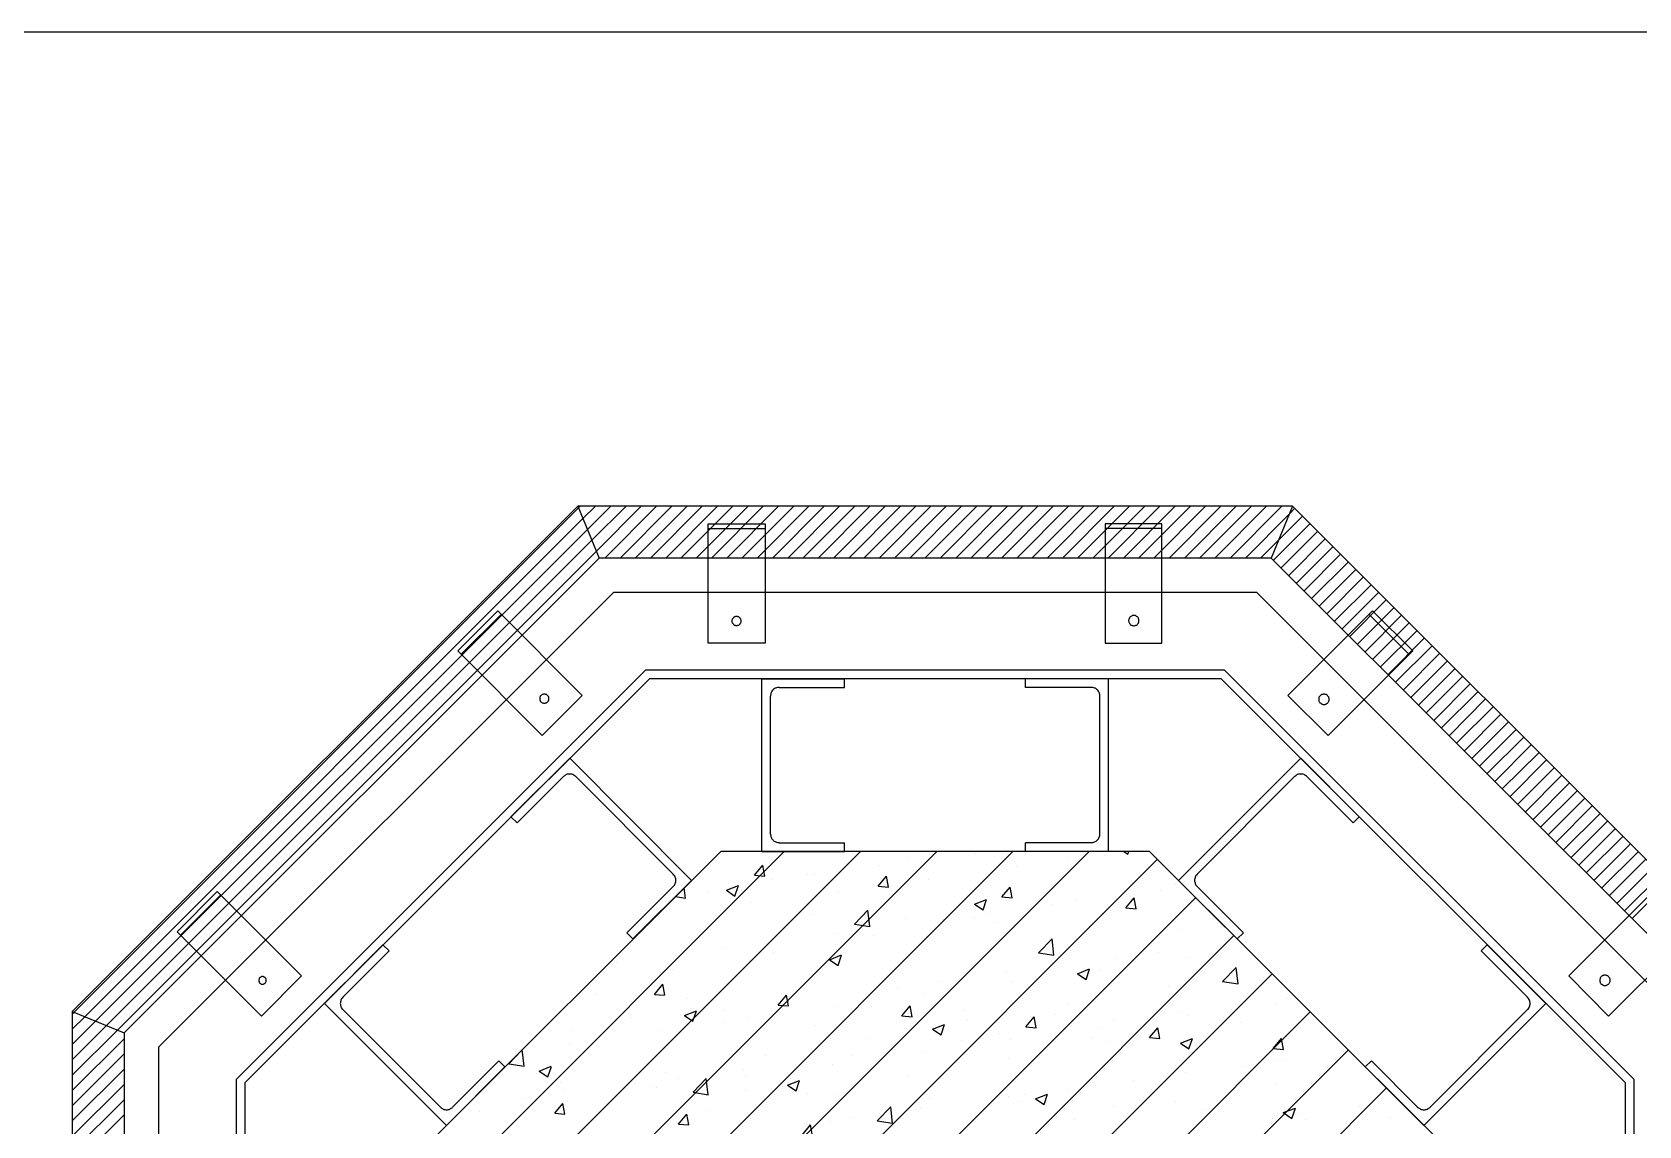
# Model space of a CAD drawing. Header units: metres. Extents: x 0 to 420, y 0 to 297.
# Drawn here: x 190.5 to 246.3, y 259 to 297 of the extents above; entities that cross this region are included whole.
import ezdxf

# ---------------------------------------------------------------- set-up
doc = ezdxf.new("R2010")
doc.units = ezdxf.units.M

msp = doc.modelspace()

# ---------------------------------------------------------------- linework, layer by layer
for p, q in [((420, 297), (0, 297)), ((209.44, 280.52), (191.87, 262.95)), ((191.93, 262.93), (209.47, 280.46)), ((209.44, 280.52), (210.19, 278.72)), ((234.29, 280.52), (209.44, 280.52)), ((209.47, 280.46), (209.53, 280.52)), ((209.62, 280.09), (210.06, 280.52)), ((209.78, 279.71), (210.59, 280.52)), ((209.93, 279.34), (211.12, 280.52)), ((210.09, 278.96), (211.65, 280.52)), ((210.38, 278.72), (212.18, 280.52)), ((210.91, 278.72), (212.71, 280.52)), ((211.44, 278.72), (213.24, 280.52)), ((211.97, 278.72), (213.77, 280.52)), ((212.5, 278.72), (214.3, 280.52)), ((213.03, 278.72), (214.83, 280.52)), ((213.56, 278.72), (215.36, 280.52)), ((214.09, 278.72), (215.89, 280.52)), ((214.62, 278.72), (216.42, 280.52)), ((215.15, 278.72), (216.95, 280.52)), ((215.68, 278.72), (217.48, 280.52)), ((216.21, 278.72), (218.01, 280.52)), ((216.74, 278.72), (218.54, 280.52)), ((217.27, 278.72), (219.07, 280.52)), ((217.8, 278.72), (219.6, 280.52)), ((218.33, 278.72), (220.13, 280.52)), ((218.86, 278.72), (220.66, 280.52)), ((219.39, 278.72), (221.19, 280.52)), ((219.92, 278.72), (221.72, 280.52)), ((220.45, 278.72), (222.25, 280.52)), ((220.98, 278.72), (222.78, 280.52)), ((221.51, 278.72), (223.31, 280.52)), ((222.04, 278.72), (223.84, 280.52)), ((222.58, 278.72), (224.38, 280.52)), ((223.11, 278.72), (224.91, 280.52)), ((223.64, 278.72), (225.44, 280.52)), ((224.17, 278.72), (225.97, 280.52)), ((224.7, 278.72), (226.5, 280.52)), ((225.23, 278.72), (227.03, 280.52)), ((225.76, 278.72), (227.56, 280.52)), ((226.29, 278.72), (228.09, 280.52)), ((226.82, 278.72), (228.62, 280.52)), ((227.35, 278.72), (229.15, 280.52)), ((227.88, 278.72), (229.68, 280.52)), ((228.41, 278.72), (230.21, 280.52)), ((228.94, 278.72), (230.74, 280.52)), ((229.47, 278.72), (231.27, 280.52)), ((230, 278.72), (231.8, 280.52)), ((230.53, 278.72), (232.33, 280.52)), ((231.06, 278.72), (232.86, 280.52)), ((231.59, 278.72), (233.39, 280.52)), ((232.12, 278.72), (233.92, 280.52)), ((234.29, 280.52), (233.55, 278.72)), ((234.18, 280.25), (234.37, 280.45)), ((251.87, 262.95), (234.29, 280.52)), ((192.3, 262.77), (209.62, 280.09)), ((213.98, 275.76), (213.98, 279.91)), ((213.98, 279.91), (215.96, 279.91)), ((215.96, 279.91), (215.96, 275.76)), ((229.75, 279.91), (227.78, 279.91)), ((227.78, 279.91), (227.78, 275.76)), ((229.75, 275.76), (229.75, 279.91)), ((232.65, 278.72), (234.18, 280.25)), ((233.63, 278.64), (234.9, 279.92)), ((233.81, 279.35), (234.64, 280.18)), ((192.68, 262.62), (209.78, 279.71)), ((193.05, 262.46), (209.93, 279.34)), ((213.98, 279.75), (215.96, 279.75)), ((229.75, 279.75), (227.78, 279.75)), ((233.18, 278.72), (233.81, 279.35)), ((233.9, 278.38), (235.17, 279.65)), ((234.16, 278.11), (235.43, 279.39)), ((193.43, 262.3), (210.09, 278.96)), ((234.43, 277.85), (235.7, 279.12)), ((234.69, 277.58), (235.96, 278.85)), ((210.19, 278.72), (193.67, 262.21)), ((233.55, 278.72), (210.19, 278.72)), ((250.07, 262.21), (233.55, 278.72)), ((234.96, 277.32), (236.23, 278.59)), ((235.22, 277.05), (236.49, 278.32)), ((235.49, 276.79), (236.76, 278.06)), ((235.75, 276.52), (237.02, 277.79)), ((210.68, 277.52), (194.87, 261.71)), ((233.05, 277.52), (210.68, 277.52)), ((248.87, 261.71), (233.05, 277.52)), ((236.02, 276.26), (237.29, 277.53)), ((236.28, 275.99), (237.55, 277.26)), ((206.66, 276.88), (205.27, 275.49)), ((206.78, 276.76), (205.38, 275.37)), ((209.6, 273.94), (206.66, 276.88)), ((234.13, 273.94), (237.07, 276.88)), ((236.55, 275.73), (237.82, 277)), ((236.81, 275.46), (238.08, 276.73)), ((236.95, 276.76), (238.35, 275.37)), ((237.07, 276.88), (238.47, 275.49)), ((237.08, 275.2), (238.35, 276.47)), ((237.34, 274.93), (238.62, 276.2)), ((237.61, 274.67), (238.88, 275.94)), ((205.27, 275.49), (208.2, 272.55)), ((215.96, 275.76), (213.98, 275.76)), ((227.78, 275.76), (229.75, 275.76)), ((238.47, 275.49), (235.53, 272.55)), ((237.87, 274.4), (239.15, 275.67)), ((238.14, 274.13), (239.41, 275.41)), ((211.8, 274.82), (197.57, 260.59)), ((231.93, 274.82), (211.8, 274.82)), ((246.17, 260.59), (231.93, 274.82)), ((238.4, 273.87), (239.68, 275.14)), ((238.67, 273.6), (239.94, 274.88)), ((211.93, 274.52), (197.87, 260.47)), ((231.81, 274.52), (211.93, 274.52)), ((215.84, 268.52), (215.84, 274.52)), ((215.84, 274.52), (218.72, 274.52)), ((215.84, 268.52), (215.84, 274.52)), ((215.84, 274.52), (218.72, 274.52)), ((218.72, 274.22), (218.72, 274.52)), ((218.72, 274.22), (218.72, 274.52)), ((225.01, 274.22), (225.01, 274.52)), ((227.89, 274.52), (225.01, 274.52)), ((227.89, 268.52), (227.89, 274.52)), ((245.87, 260.47), (231.81, 274.52)), ((238.93, 273.34), (240.21, 274.61)), ((239.2, 273.07), (240.47, 274.35)), ((208.2, 272.55), (209.6, 273.94)), ((216.14, 269.12), (216.14, 273.92)), ((216.14, 269.12), (216.14, 273.92)), ((216.44, 274.22), (218.72, 274.22)), ((216.44, 274.22), (218.72, 274.22)), ((227.29, 274.22), (225.01, 274.22)), ((227.59, 269.12), (227.59, 273.92)), ((235.53, 272.55), (234.13, 273.94)), ((239.46, 272.81), (240.74, 274.08)), ((239.73, 272.54), (241, 273.82)), ((239.99, 272.28), (241.27, 273.55)), ((240.26, 272.01), (241.53, 273.29)), ((240.52, 271.75), (241.8, 273.02)), ((240.79, 271.48), (242.06, 272.76)), ((241.05, 271.22), (242.33, 272.49)), ((241.32, 270.95), (242.59, 272.23)), ((209.16, 271.76), (207.12, 269.72)), ((213.4, 267.51), (209.16, 271.76)), ((230.33, 267.51), (234.58, 271.76)), ((234.58, 271.76), (236.61, 269.72)), ((241.58, 270.69), (242.86, 271.96)), ((241.85, 270.42), (243.12, 271.7)), ((208.95, 271.12), (207.33, 269.51)), ((212.76, 267.73), (209.37, 271.12)), ((230.97, 267.73), (234.36, 271.12)), ((234.79, 271.12), (236.4, 269.51)), ((242.12, 270.16), (243.39, 271.43)), ((242.38, 269.89), (243.65, 271.17)), ((242.65, 269.63), (243.92, 270.9)), ((242.91, 269.36), (244.18, 270.63)), ((243.18, 269.1), (244.45, 270.37)), ((243.44, 268.83), (244.71, 270.1)), ((243.71, 268.57), (244.98, 269.84)), ((207.33, 269.51), (207.12, 269.72)), ((236.4, 269.51), (236.61, 269.72)), ((243.97, 268.3), (245.24, 269.57)), ((244.24, 268.04), (245.51, 269.31)), ((216.44, 268.82), (218.72, 268.82)), ((216.44, 268.82), (218.72, 268.82)), ((218.72, 268.52), (218.72, 268.82)), ((218.72, 268.52), (218.72, 268.82)), ((225.01, 268.52), (225.01, 268.82)), ((227.29, 268.82), (225.01, 268.82)), ((244.5, 267.77), (245.77, 269.04)), ((244.77, 267.51), (246.04, 268.78)), ((214.41, 268.52), (203.87, 257.98)), ((203.87, 255.77), (216.62, 268.52)), ((203.87, 253.12), (219.27, 268.52)), ((203.87, 250.47), (221.92, 268.52)), ((203.87, 247.82), (224.57, 268.52)), ((203.87, 245.17), (227.22, 268.52)), ((204.14, 242.79), (229.6, 268.25)), ((229.32, 268.52), (214.41, 268.52)), ((215.84, 268.52), (218.72, 268.52)), ((215.84, 268.52), (218.72, 268.52)), ((220.94, 268.31), (220.94, 268.31)), ((223.28, 268.44), (223.28, 268.44)), ((227.89, 268.52), (225.01, 268.52)), ((226.49, 268.3), (226.49, 268.3)), ((227.75, 268.37), (227.75, 268.37)), ((228.42, 268.52), (228.57, 268.42)), ((228.57, 268.42), (228.6, 268.52)), ((239.87, 257.98), (229.32, 268.52)), ((245.03, 267.24), (246.3, 268.51)), ((245.3, 266.98), (246.57, 268.25)), ((215.58, 267.69), (215.87, 268.04)), ((215.58, 267.69), (215.94, 267.66)), ((215.94, 267.66), (215.87, 268.03)), ((217.44, 267.71), (217.44, 267.71)), ((217.67, 267.73), (217.67, 267.73)), ((219.88, 267.31), (220.17, 267.66)), ((219.94, 268.03), (219.94, 268.03)), ((220.24, 267.28), (220.17, 267.66)), ((221.63, 267.56), (221.63, 267.56)), ((224.71, 267.98), (224.71, 267.98)), ((245.56, 266.71), (246.84, 267.98)), ((245.83, 266.45), (247.1, 267.72)), ((195.51, 265.73), (196.91, 267.13)), ((195.63, 265.61), (197.03, 267.01)), ((196.91, 267.13), (199.84, 264.19)), ((212.76, 267.3), (211.15, 265.69)), ((213.4, 267.51), (211.36, 265.48)), ((213.19, 266.9), (213.14, 267.26)), ((213.94, 267.11), (213.94, 267.11)), ((214.61, 267.17), (215.03, 267.33)), ((214.61, 267.17), (214.9, 266.97)), ((214.9, 266.97), (215.03, 267.33)), ((216.16, 267.54), (216.16, 267.54)), ((218.52, 267.11), (218.52, 267.11)), ((219.88, 267.31), (220.24, 267.28)), ((224.18, 266.94), (224.47, 267.28)), ((224.54, 266.91), (224.47, 267.28)), ((229.71, 267.16), (229.71, 267.16)), ((230.23, 267.41), (230.23, 267.41)), ((230.33, 267.51), (232.37, 265.48)), ((230.97, 267.3), (232.58, 265.69)), ((246.83, 267.13), (243.89, 264.19)), ((246.09, 266.18), (247.37, 267.45)), ((205.47, 241.47), (230.93, 266.92)), ((212.84, 266.95), (213.19, 266.9)), ((214.42, 266.46), (214.42, 266.46)), ((215.49, 266.73), (215.49, 266.73)), ((219.06, 265.99), (219.52, 266.48)), ((219.59, 265.91), (219.52, 266.48)), ((223.23, 266.69), (223.65, 266.85)), ((223.23, 266.69), (223.53, 266.49)), ((223.53, 266.49), (223.65, 266.85)), ((224.18, 266.94), (224.54, 266.91)), ((225.92, 266.66), (225.92, 266.66)), ((226.73, 266.81), (226.73, 266.81)), ((228.49, 266.56), (228.78, 266.91)), ((228.49, 266.56), (228.85, 266.53)), ((228.85, 266.53), (228.78, 266.91)), ((230.79, 266.82), (230.79, 266.82)), ((212.41, 266.31), (212.41, 266.31)), ((217.62, 266.33), (217.62, 266.33)), ((219.06, 265.99), (219.59, 265.91)), ((220.82, 266.19), (220.82, 266.19)), ((222.15, 266.16), (222.15, 266.16)), ((223.23, 266.21), (223.23, 266.21)), ((223.65, 266.36), (223.65, 266.36)), ((224.03, 266.06), (224.03, 266.06)), ((224.64, 265.99), (224.64, 265.99)), ((227.23, 265.92), (227.23, 265.92)), ((227.67, 266.37), (227.67, 266.37)), ((198.45, 262.79), (195.51, 265.73)), ((206.8, 240.14), (232.25, 265.6)), ((211.36, 265.48), (211.15, 265.69)), ((216.09, 265.37), (216.09, 265.37)), ((218.36, 265.67), (218.36, 265.67)), ((219.73, 265.61), (219.73, 265.61)), ((221.56, 265.56), (221.56, 265.56)), ((225.46, 265), (225.93, 265.48)), ((225.99, 264.91), (225.93, 265.48)), ((230.43, 265.79), (230.43, 265.79)), ((232.37, 265.48), (232.58, 265.69)), ((245.28, 262.79), (248.22, 265.73)), ((200.64, 263.23), (202.67, 265.27)), ((201.27, 263.45), (202.88, 265.06)), ((202.88, 265.06), (202.67, 265.27)), ((214.59, 265.17), (214.59, 265.17)), ((216.23, 265.01), (216.23, 265.01)), ((218.19, 264.75), (218.61, 264.92)), ((218.44, 265.11), (218.44, 265.11)), ((218.49, 264.55), (218.61, 264.91)), ((225.46, 265), (225.99, 264.91)), ((228.14, 264.79), (228.14, 264.79)), ((229.64, 264.99), (229.64, 264.99)), ((230.72, 264.82), (230.72, 264.82)), ((231.91, 265.29), (231.91, 265.29)), ((240.85, 265.06), (241.06, 265.27)), ((242.46, 263.45), (240.85, 265.06)), ((243.1, 263.23), (241.06, 265.27)), ((208.12, 238.81), (233.58, 264.27)), ((210.8, 264.67), (210.8, 264.67)), ((212.33, 264.31), (212.33, 264.31)), ((212.73, 264.41), (212.73, 264.41)), ((215.41, 264.73), (215.41, 264.73)), ((218.19, 264.75), (218.49, 264.55)), ((224.35, 264.3), (224.35, 264.3)), ((226.81, 264.27), (227.23, 264.44)), ((226.81, 264.27), (227.11, 264.07)), ((227.11, 264.07), (227.23, 264.43)), ((227.6, 264.37), (227.6, 264.37)), ((231.86, 264), (232.33, 264.49)), ((232.4, 263.92), (232.33, 264.49)), ((199.84, 264.19), (198.45, 262.79)), ((212.11, 263.55), (212.4, 263.9)), ((212.47, 263.52), (212.4, 263.9)), ((220.57, 263.8), (220.57, 263.8)), ((222.07, 264), (222.07, 264)), ((224.57, 263.99), (224.57, 263.99)), ((229.98, 263.83), (229.98, 263.83)), ((231.86, 264), (232.4, 263.92)), ((243.89, 264.19), (245.28, 262.79)), ((204.88, 258.99), (200.64, 263.23)), ((210.05, 263.53), (210.05, 263.53)), ((212.11, 263.55), (212.46, 263.52)), ((213.25, 263.4), (213.25, 263.4)), ((216.41, 263.18), (216.7, 263.52)), ((216.41, 263.18), (216.77, 263.15)), ((216.45, 263.26), (216.45, 263.26)), ((216.77, 263.15), (216.7, 263.52)), ((216.78, 263.3), (216.78, 263.3)), ((218.37, 263.12), (218.37, 263.12)), ((219.66, 263.13), (219.66, 263.13)), ((220.71, 262.8), (221, 263.15)), ((221.07, 262.77), (221, 263.15)), ((221.49, 263.57), (221.49, 263.57)), ((226.48, 263.23), (226.48, 263.23)), ((233.72, 263.25), (233.72, 263.25)), ((234.12, 263.42), (234.12, 263.42)), ((238.86, 258.99), (243.1, 263.23)), ((191.87, 262.95), (193.67, 262.21)), ((191.87, 262.95), (191.87, 238.1)), ((191.87, 262.87), (191.93, 262.93)), ((191.87, 262.34), (192.3, 262.77)), ((191.87, 261.81), (192.68, 262.62)), ((204.67, 259.63), (201.27, 263.02)), ((209.45, 237.49), (234.9, 262.94)), ((211.31, 262.73), (211.31, 262.73)), ((213.01, 262.8), (213.01, 262.8)), ((213.15, 262.82), (213.57, 262.98)), ((213.15, 262.82), (213.44, 262.62)), ((213.44, 262.62), (213.57, 262.98)), ((214.51, 263), (214.51, 263)), ((214.52, 262.59), (214.52, 262.59)), ((215.34, 262.73), (215.34, 262.73)), ((220.71, 262.8), (221.07, 262.77)), ((222.86, 262.99), (222.86, 262.99)), ((222.98, 262.63), (222.98, 262.63)), ((225.02, 262.42), (225.31, 262.77)), ((225.38, 262.39), (225.31, 262.77)), ((226.06, 262.86), (226.06, 262.86)), ((228.06, 262.63), (228.06, 262.63)), ((229.26, 262.72), (229.26, 262.72)), ((230.33, 262.92), (230.33, 262.92)), ((230.64, 262.83), (230.64, 262.83)), ((232.47, 262.59), (232.47, 262.59)), ((239.07, 259.63), (242.46, 263.02)), ((191.87, 261.27), (193.05, 262.46)), ((191.87, 260.74), (193.43, 262.3)), ((191.87, 260.21), (193.67, 262.01)), ((193.67, 262.21), (193.67, 238.84)), ((209.22, 262.3), (209.22, 262.3)), ((212.26, 262.31), (212.26, 262.31)), ((217.72, 262.46), (217.72, 262.46)), ((219.48, 262.03), (219.48, 262.03)), ((220.92, 262.32), (220.92, 262.32)), ((221.77, 262.34), (222.19, 262.5)), ((221.77, 262.34), (222.07, 262.14)), ((222.07, 262.14), (222.19, 262.5)), ((224.12, 262.19), (224.12, 262.19)), ((224.5, 261.99), (224.5, 261.99)), ((225.02, 262.42), (225.38, 262.39)), ((226.56, 262.43), (226.56, 262.43)), ((227.33, 262.05), (227.33, 262.05)), ((227.53, 262.38), (227.53, 262.38)), ((229.32, 262.05), (229.61, 262.39)), ((229.32, 262.05), (229.68, 262.02)), ((229.68, 262.02), (229.61, 262.39)), ((230.39, 261.86), (230.81, 262.02)), ((230.69, 261.66), (230.81, 262.02)), ((231.42, 262.51), (231.42, 262.51)), ((233.62, 261.67), (233.91, 262.02)), ((233.98, 261.64), (233.91, 262.02)), ((191.87, 259.68), (193.67, 261.48)), ((194.87, 261.71), (194.87, 239.34)), ((207.04, 261.14), (207.48, 261.6)), ((207.58, 261.06), (207.51, 261.63)), ((209.14, 261.86), (209.14, 261.86)), ((210.77, 236.16), (236.23, 261.62)), ((215.98, 261.43), (215.98, 261.43)), ((218.99, 261.43), (218.99, 261.43)), ((220.5, 261.63), (220.5, 261.63)), ((221.42, 261.57), (221.42, 261.57)), ((222.77, 261.93), (222.77, 261.93)), ((227.92, 261.91), (227.92, 261.91)), ((230.39, 261.86), (230.69, 261.66)), ((230.53, 261.91), (230.53, 261.91)), ((233.62, 261.67), (233.98, 261.64)), ((233.73, 261.78), (233.73, 261.78)), ((191.87, 259.15), (193.67, 260.95)), ((204.88, 258.99), (206.91, 261.03)), ((205.09, 259.63), (206.7, 261.24)), ((206.91, 261.03), (206.7, 261.24)), ((207.04, 261.14), (207.58, 261.06)), ((208.1, 260.88), (208.52, 261.05)), ((208.1, 260.88), (208.4, 260.68)), ((208.4, 260.68), (208.53, 261.04)), ((215.2, 260.93), (215.2, 260.93)), ((218.3, 261.12), (218.3, 261.12)), ((224.42, 261.31), (224.42, 261.31)), ((232.54, 261.06), (232.54, 261.06)), ((233.65, 261.25), (233.65, 261.25)), ((234.04, 261.25), (234.04, 261.25)), ((236.82, 261.03), (237.03, 261.24)), ((238.86, 258.99), (236.82, 261.03)), ((238.64, 259.63), (237.03, 261.24)), ((191.87, 258.62), (193.67, 260.42)), ((197.57, 260.59), (197.57, 240.46)), ((197.87, 260.47), (197.87, 240.58)), ((208.85, 260.48), (208.85, 260.48)), ((211.43, 260.44), (211.43, 260.44)), ((212.06, 260.35), (212.06, 260.35)), ((212.19, 260.31), (212.19, 260.31)), ((212.48, 260.83), (212.48, 260.83)), ((212.93, 260.63), (212.93, 260.63)), ((213.45, 260.15), (213.91, 260.63)), ((213.98, 260.06), (213.91, 260.63)), ((215.27, 260.74), (215.27, 260.74)), ((216.73, 260.4), (217.15, 260.56)), ((216.73, 260.4), (217.03, 260.2)), ((217.03, 260.2), (217.15, 260.56)), ((220.92, 260.71), (220.92, 260.71)), ((227.45, 260.38), (227.45, 260.38)), ((228.75, 260.56), (228.75, 260.56)), ((230.57, 260.83), (230.57, 260.83)), ((233.71, 260.41), (233.71, 260.41)), ((245.87, 240.58), (245.87, 260.47)), ((246.17, 240.46), (246.17, 260.59)), ((191.87, 258.09), (193.67, 259.89)), ((207.64, 259.94), (207.64, 259.94)), ((208.64, 259.42), (208.92, 259.76)), ((208.99, 259.39), (208.92, 259.76)), ((208.99, 260.23), (208.99, 260.23)), ((209.07, 259.86), (209.07, 259.86)), ((212.1, 234.84), (237.55, 260.29)), ((213.45, 260.15), (213.98, 260.06)), ((215.26, 260.21), (215.26, 260.21)), ((217.42, 260.11), (217.42, 260.11)), ((218.46, 260.08), (218.46, 260.08)), ((221.67, 259.94), (221.67, 259.94)), ((224.42, 259.99), (224.42, 259.99)), ((224.87, 259.81), (224.87, 259.81)), ((224.98, 260.06), (224.98, 260.06)), ((225.35, 259.92), (225.77, 260.08)), ((225.35, 259.92), (225.65, 259.72)), ((225.65, 259.72), (225.77, 260.08)), ((226.48, 260.26), (226.48, 260.26)), ((230.21, 259.81), (230.21, 259.81)), ((191.87, 257.56), (193.67, 259.36)), ((206.04, 259.48), (206.04, 259.48)), ((208.64, 259.42), (208.99, 259.39)), ((212.94, 259.04), (213.23, 259.39)), ((213.3, 259.01), (213.23, 259.39)), ((213.92, 259.51), (213.92, 259.51)), ((218.92, 259.26), (218.92, 259.26)), ((219.85, 259.15), (220.32, 259.64)), ((220.38, 259.07), (220.32, 259.64)), ((221.19, 259.56), (221.19, 259.56)), ((221.34, 259.57), (221.34, 259.57)), ((226.71, 259.21), (226.71, 259.21)), ((228.07, 259.67), (228.07, 259.67)), ((231.27, 259.54), (231.27, 259.54)), ((233.58, 259.25), (233.58, 259.25)), ((233.97, 259.44), (234.39, 259.6)), ((233.97, 259.44), (234.27, 259.24)), ((234.27, 259.24), (234.39, 259.6)), ((234.48, 259.4), (234.48, 259.4)), ((234.74, 259.19), (234.74, 259.19)), ((236.61, 259.64), (236.61, 259.64)), ((237.68, 259.26), (237.68, 259.26)), ((212.94, 259.04), (213.3, 259.01)), ((217.24, 258.66), (217.53, 259.01)), ((217.41, 259.07), (217.41, 259.07)), ((217.6, 258.63), (217.53, 259.01)), ((218.23, 259.12), (218.23, 259.12)), ((219.85, 259.15), (220.38, 259.07))]:
    msp.add_line(p, q)
for points in [[(215.12, 276.53), (215.12, 276.55), (215.12, 276.56), (215.11, 276.58), (215.11, 276.59), (215.1, 276.6), (215.09, 276.62), (215.09, 276.63), (215.07, 276.64), (215.06, 276.65), (215.05, 276.66), (215.04, 276.67), (215.02, 276.68), (215.01, 276.68), (214.99, 276.69), (214.98, 276.69), (214.96, 276.69), (214.95, 276.69), (214.93, 276.69), (214.91, 276.68), (214.9, 276.68), (214.89, 276.67), (214.87, 276.66), (214.86, 276.65), (214.85, 276.64), (214.84, 276.63), (214.83, 276.62), (214.82, 276.6), (214.81, 276.59), (214.81, 276.58), (214.8, 276.56), (214.8, 276.55), (214.8, 276.53), (214.8, 276.51), (214.8, 276.5), (214.81, 276.48), (214.81, 276.47), (214.82, 276.45), (214.83, 276.44), (214.84, 276.43), (214.85, 276.42), (214.86, 276.41), (214.87, 276.4), (214.89, 276.39), (214.9, 276.38), (214.91, 276.38), (214.93, 276.37), (214.95, 276.37), (214.96, 276.37), (214.98, 276.37), (214.99, 276.37), (215.01, 276.38), (215.02, 276.38), (215.04, 276.39), (215.05, 276.4), (215.06, 276.41), (215.07, 276.42), (215.09, 276.43), (215.09, 276.44), (215.1, 276.45), (215.11, 276.47), (215.11, 276.48), (215.12, 276.5), (215.12, 276.51), (215.12, 276.53)], [(228.95, 276.54), (228.95, 276.56), (228.95, 276.58), (228.95, 276.6), (228.94, 276.61), (228.93, 276.63), (228.92, 276.64), (228.91, 276.66), (228.9, 276.67), (228.89, 276.68), (228.87, 276.69), (228.86, 276.7), (228.84, 276.71), (228.83, 276.72), (228.81, 276.72), (228.79, 276.72), (228.77, 276.72), (228.76, 276.72), (228.74, 276.72), (228.72, 276.72), (228.71, 276.71), (228.69, 276.7), (228.67, 276.69), (228.66, 276.68), (228.65, 276.67), (228.63, 276.66), (228.62, 276.64), (228.62, 276.63), (228.61, 276.61), (228.6, 276.6), (228.6, 276.58), (228.59, 276.56), (228.59, 276.54), (228.59, 276.53), (228.6, 276.51), (228.6, 276.49), (228.61, 276.48), (228.62, 276.46), (228.62, 276.44), (228.63, 276.43), (228.65, 276.42), (228.66, 276.4), (228.67, 276.39), (228.69, 276.39), (228.71, 276.38), (228.72, 276.37), (228.74, 276.37), (228.76, 276.36), (228.77, 276.36), (228.79, 276.36), (228.81, 276.37), (228.83, 276.37), (228.84, 276.38), (228.86, 276.39), (228.87, 276.39), (228.89, 276.4), (228.9, 276.42), (228.91, 276.43), (228.92, 276.44), (228.93, 276.46), (228.94, 276.48), (228.95, 276.49), (228.95, 276.51), (228.95, 276.53), (228.95, 276.54)], [(208.44, 273.83), (208.44, 273.85), (208.43, 273.86), (208.43, 273.88), (208.42, 273.89), (208.42, 273.91), (208.41, 273.92), (208.4, 273.93), (208.39, 273.94), (208.38, 273.95), (208.37, 273.96), (208.35, 273.97), (208.34, 273.98), (208.32, 273.98), (208.31, 273.99), (208.29, 273.99), (208.28, 273.99), (208.26, 273.99), (208.25, 273.99), (208.23, 273.98), (208.22, 273.98), (208.2, 273.97), (208.19, 273.96), (208.18, 273.95), (208.16, 273.94), (208.15, 273.93), (208.14, 273.92), (208.14, 273.91), (208.13, 273.89), (208.12, 273.88), (208.12, 273.86), (208.12, 273.85), (208.12, 273.83), (208.12, 273.81), (208.12, 273.8), (208.12, 273.78), (208.13, 273.77), (208.14, 273.75), (208.14, 273.74), (208.15, 273.73), (208.16, 273.72), (208.18, 273.71), (208.19, 273.7), (208.2, 273.69), (208.22, 273.68), (208.23, 273.68), (208.25, 273.67), (208.26, 273.67), (208.28, 273.67), (208.29, 273.67), (208.31, 273.67), (208.32, 273.68), (208.34, 273.68), (208.35, 273.69), (208.37, 273.7), (208.38, 273.71), (208.39, 273.72), (208.4, 273.73), (208.41, 273.74), (208.42, 273.75), (208.42, 273.77), (208.43, 273.78), (208.43, 273.8), (208.44, 273.81), (208.44, 273.83)], [(216.44, 274.22), (216.41, 274.22), (216.38, 274.22), (216.35, 274.21), (216.33, 274.2), (216.3, 274.19), (216.27, 274.17), (216.25, 274.16), (216.23, 274.14), (216.21, 274.12), (216.19, 274.09), (216.18, 274.07), (216.16, 274.04), (216.15, 274.01), (216.15, 273.98), (216.14, 273.95), (216.14, 273.92), (216.14, 273.92)], [(216.44, 274.22), (216.41, 274.22), (216.38, 274.22), (216.35, 274.21), (216.33, 274.2), (216.3, 274.19), (216.27, 274.17), (216.25, 274.16), (216.23, 274.14), (216.21, 274.12), (216.19, 274.09), (216.18, 274.07), (216.16, 274.04), (216.15, 274.01), (216.15, 273.98), (216.14, 273.95), (216.14, 273.92), (216.14, 273.92)], [(227.59, 273.92), (227.59, 273.95), (227.59, 273.98), (227.58, 274.01), (227.57, 274.04), (227.56, 274.07), (227.54, 274.09), (227.52, 274.12), (227.5, 274.14), (227.48, 274.16), (227.46, 274.17), (227.43, 274.19), (227.41, 274.2), (227.38, 274.21), (227.35, 274.22), (227.32, 274.22), (227.29, 274.22), (227.29, 274.22)], [(235.56, 273.81), (235.56, 273.83), (235.56, 273.84), (235.55, 273.86), (235.55, 273.88), (235.54, 273.89), (235.53, 273.91), (235.52, 273.92), (235.51, 273.93), (235.5, 273.95), (235.48, 273.96), (235.47, 273.97), (235.45, 273.97), (235.43, 273.98), (235.42, 273.98), (235.4, 273.99), (235.38, 273.99), (235.36, 273.99), (235.35, 273.98), (235.33, 273.98), (235.31, 273.97), (235.3, 273.97), (235.28, 273.96), (235.27, 273.95), (235.25, 273.93), (235.24, 273.92), (235.23, 273.91), (235.22, 273.89), (235.21, 273.88), (235.21, 273.86), (235.2, 273.84), (235.2, 273.83), (235.2, 273.81), (235.2, 273.79), (235.2, 273.77), (235.21, 273.76), (235.21, 273.74), (235.22, 273.72), (235.23, 273.71), (235.24, 273.69), (235.25, 273.68), (235.27, 273.67), (235.28, 273.66), (235.3, 273.65), (235.31, 273.64), (235.33, 273.64), (235.35, 273.63), (235.36, 273.63), (235.38, 273.63), (235.4, 273.63), (235.42, 273.63), (235.43, 273.64), (235.45, 273.64), (235.47, 273.65), (235.48, 273.66), (235.5, 273.67), (235.51, 273.68), (235.52, 273.69), (235.53, 273.71), (235.54, 273.72), (235.55, 273.74), (235.55, 273.76), (235.56, 273.77), (235.56, 273.79), (235.56, 273.81)], [(209.37, 271.12), (209.35, 271.14), (209.32, 271.16), (209.3, 271.17), (209.27, 271.19), (209.24, 271.2), (209.22, 271.2), (209.19, 271.21), (209.16, 271.21), (209.13, 271.21), (209.1, 271.2), (209.07, 271.2), (209.04, 271.19), (209.02, 271.17), (208.99, 271.16), (208.97, 271.14), (208.95, 271.12)], [(234.79, 271.12), (234.77, 271.14), (234.74, 271.16), (234.72, 271.17), (234.69, 271.19), (234.66, 271.2), (234.63, 271.2), (234.61, 271.21), (234.58, 271.21), (234.55, 271.21), (234.52, 271.2), (234.49, 271.2), (234.46, 271.19), (234.43, 271.17), (234.41, 271.16), (234.39, 271.14), (234.36, 271.12)], [(216.14, 269.12), (216.14, 269.1), (216.15, 269.07), (216.15, 269.04), (216.16, 269.01), (216.18, 268.98), (216.19, 268.96), (216.21, 268.93), (216.23, 268.91), (216.25, 268.89), (216.27, 268.88), (216.3, 268.86), (216.33, 268.85), (216.35, 268.84), (216.38, 268.83), (216.41, 268.83), (216.44, 268.83)], [(216.14, 269.12), (216.14, 269.1), (216.15, 269.07), (216.15, 269.04), (216.16, 269.01), (216.18, 268.98), (216.19, 268.96), (216.21, 268.93), (216.23, 268.91), (216.25, 268.89), (216.27, 268.88), (216.3, 268.86), (216.33, 268.85), (216.35, 268.84), (216.38, 268.83), (216.41, 268.83), (216.44, 268.83)], [(227.29, 268.83), (227.32, 268.83), (227.35, 268.83), (227.38, 268.84), (227.41, 268.85), (227.43, 268.86), (227.46, 268.88), (227.48, 268.89), (227.5, 268.91), (227.52, 268.93), (227.54, 268.96), (227.56, 268.98), (227.57, 269.01), (227.58, 269.04), (227.59, 269.07), (227.59, 269.1), (227.59, 269.12)], [(212.76, 267.3), (212.78, 267.32), (212.8, 267.35), (212.82, 267.37), (212.83, 267.4), (212.84, 267.43), (212.85, 267.46), (212.85, 267.48), (212.85, 267.51), (212.85, 267.54), (212.85, 267.57), (212.84, 267.6), (212.83, 267.63), (212.82, 267.66), (212.8, 267.68), (212.78, 267.7), (212.76, 267.73)], [(230.97, 267.73), (230.95, 267.7), (230.93, 267.68), (230.92, 267.66), (230.91, 267.63), (230.9, 267.6), (230.89, 267.57), (230.88, 267.54), (230.88, 267.51), (230.88, 267.48), (230.89, 267.46), (230.9, 267.43), (230.91, 267.4), (230.92, 267.37), (230.93, 267.35), (230.95, 267.32), (230.97, 267.3), (230.97, 267.3)], [(245.33, 264.04), (245.33, 264.06), (245.33, 264.07), (245.32, 264.09), (245.32, 264.11), (245.31, 264.12), (245.3, 264.14), (245.29, 264.15), (245.28, 264.17), (245.26, 264.18), (245.25, 264.19), (245.23, 264.2), (245.22, 264.21), (245.2, 264.21), (245.18, 264.22), (245.17, 264.22), (245.15, 264.22), (245.13, 264.22), (245.11, 264.22), (245.1, 264.21), (245.08, 264.21), (245.06, 264.2), (245.05, 264.19), (245.04, 264.18), (245.02, 264.17), (245.01, 264.15), (245, 264.14), (244.99, 264.12), (244.98, 264.11), (244.98, 264.09), (244.97, 264.07), (244.97, 264.06), (244.97, 264.04), (244.97, 264.02), (244.97, 264), (244.98, 263.99), (244.98, 263.97), (244.99, 263.95), (245, 263.94), (245.01, 263.92), (245.02, 263.91), (245.04, 263.9), (245.05, 263.89), (245.06, 263.88), (245.08, 263.87), (245.1, 263.87), (245.11, 263.86), (245.13, 263.86), (245.15, 263.86), (245.17, 263.86), (245.18, 263.86), (245.2, 263.87), (245.22, 263.87), (245.23, 263.88), (245.25, 263.89), (245.26, 263.9), (245.28, 263.91), (245.29, 263.92), (245.3, 263.94), (245.31, 263.95), (245.32, 263.97), (245.32, 263.99), (245.33, 264), (245.33, 264.02), (245.33, 264.04)], [(198.61, 264.04), (198.61, 264.05), (198.61, 264.06), (198.61, 264.08), (198.6, 264.09), (198.6, 264.1), (198.59, 264.11), (198.58, 264.12), (198.57, 264.13), (198.57, 264.14), (198.55, 264.15), (198.54, 264.15), (198.53, 264.16), (198.52, 264.16), (198.51, 264.17), (198.49, 264.17), (198.48, 264.17), (198.47, 264.17), (198.46, 264.17), (198.44, 264.16), (198.43, 264.16), (198.42, 264.15), (198.41, 264.15), (198.4, 264.14), (198.39, 264.13), (198.38, 264.12), (198.37, 264.11), (198.36, 264.1), (198.36, 264.09), (198.36, 264.08), (198.35, 264.06), (198.35, 264.05), (198.35, 264.04), (198.35, 264.03), (198.35, 264.01), (198.36, 264), (198.36, 263.99), (198.36, 263.98), (198.37, 263.96), (198.38, 263.95), (198.39, 263.94), (198.4, 263.94), (198.41, 263.93), (198.42, 263.92), (198.43, 263.92), (198.44, 263.91), (198.46, 263.91), (198.47, 263.91), (198.48, 263.91), (198.49, 263.91), (198.51, 263.91), (198.52, 263.91), (198.53, 263.92), (198.54, 263.92), (198.55, 263.93), (198.57, 263.94), (198.57, 263.94), (198.58, 263.95), (198.59, 263.96), (198.6, 263.98), (198.6, 263.99), (198.61, 264), (198.61, 264.01), (198.61, 264.03), (198.61, 264.04)], [(201.27, 263.45), (201.25, 263.42), (201.23, 263.4), (201.22, 263.38), (201.21, 263.35), (201.2, 263.32), (201.19, 263.29), (201.19, 263.26), (201.18, 263.23), (201.19, 263.21), (201.19, 263.18), (201.2, 263.15), (201.21, 263.12), (201.22, 263.09), (201.23, 263.07), (201.25, 263.04), (201.27, 263.02), (201.27, 263.02)], [(242.46, 263.02), (242.48, 263.04), (242.5, 263.07), (242.51, 263.09), (242.53, 263.12), (242.54, 263.15), (242.54, 263.18), (242.55, 263.21), (242.55, 263.23), (242.55, 263.26), (242.54, 263.29), (242.54, 263.32), (242.53, 263.35), (242.51, 263.38), (242.5, 263.4), (242.48, 263.42), (242.46, 263.45)], [(204.67, 259.63), (204.69, 259.61), (204.71, 259.59), (204.74, 259.58), (204.76, 259.56), (204.79, 259.55), (204.82, 259.55), (204.85, 259.54), (204.88, 259.54), (204.91, 259.54), (204.94, 259.55), (204.97, 259.55), (204.99, 259.56), (205.02, 259.58), (205.04, 259.59), (205.07, 259.61), (205.09, 259.63)], [(238.64, 259.63), (238.67, 259.61), (238.69, 259.59), (238.71, 259.58), (238.74, 259.56), (238.77, 259.55), (238.8, 259.55), (238.83, 259.54), (238.86, 259.54), (238.89, 259.54), (238.91, 259.55), (238.94, 259.55), (238.97, 259.56), (239, 259.58), (239.02, 259.59), (239.05, 259.61), (239.07, 259.63)]]:
    msp.add_lwpolyline(points)

doc.saveas('drawing.dxf')
